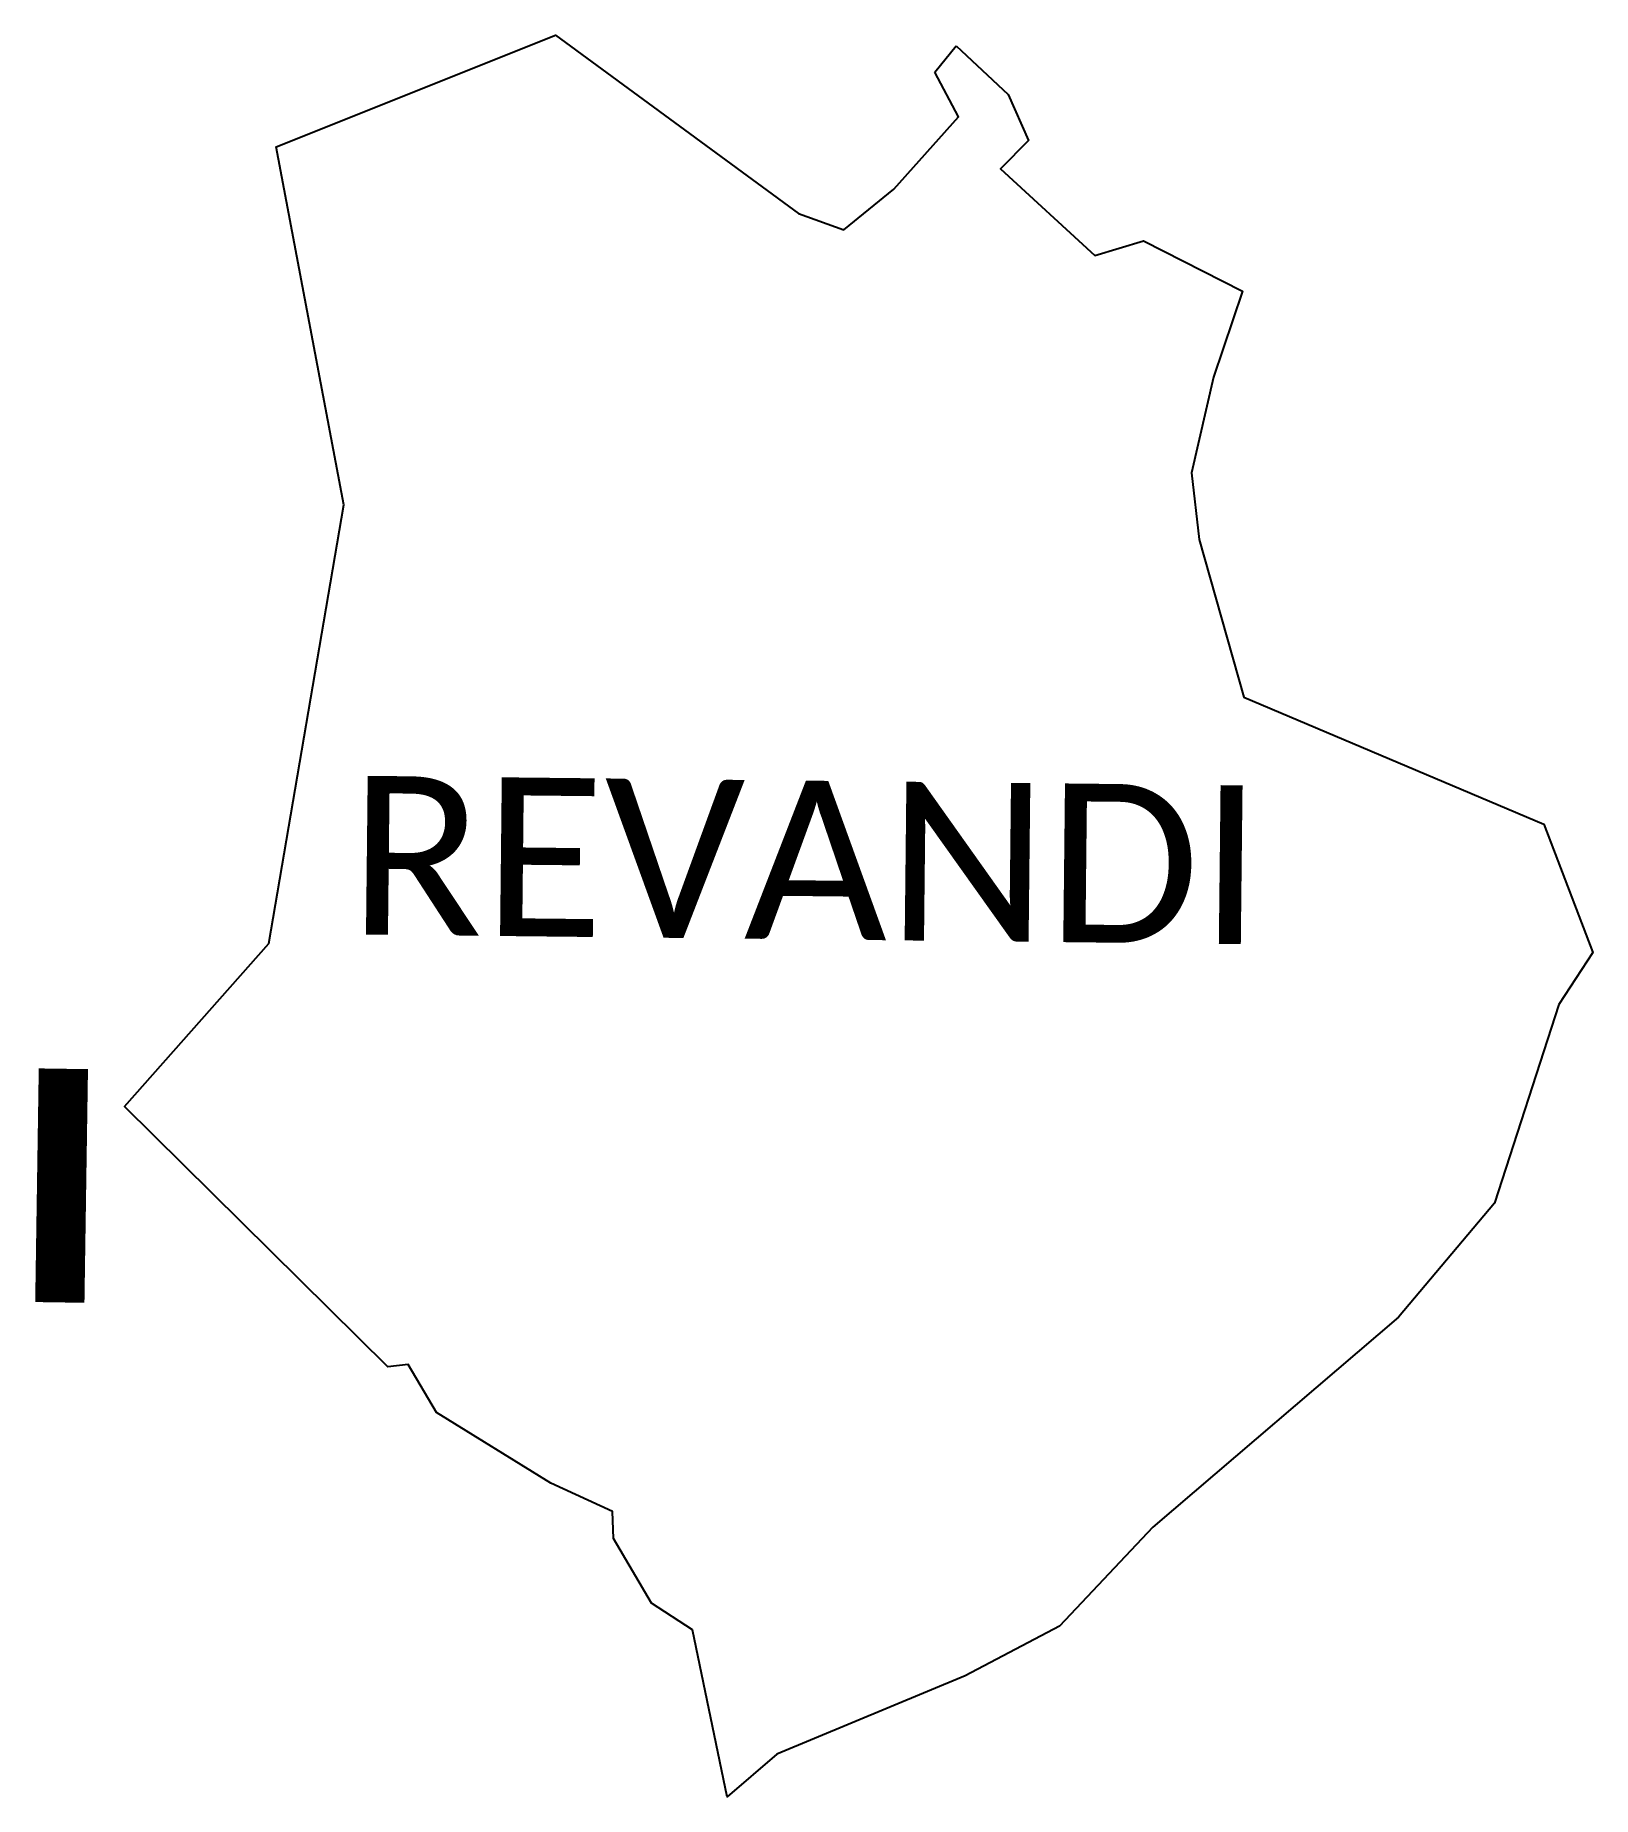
# Model space of a CAD drawing. Header units: metres. Extents: x 335463 to 337044, y 1778698 to 1780486.
import ezdxf

# ---------------------------------------------------------------- set-up
doc = ezdxf.new("R2010")
doc.units = ezdxf.units.M
doc.header["$MEASUREMENT"] = 0
for name, color, linetype in [('UNPROTECTED DUE TO CREEK', 150, 'Continuous'), ('VILLAGE BOUNDRY', 3, 'Continuous'), ('VILLAGE NAME', 250, 'Continuous')]:
    doc.layers.add(name, color=color, linetype=linetype)
doc.styles.get("Standard").update_dxf_attribs({"font": 'arial.ttf'})

msp = doc.modelspace()

# ---------------------------------------------------------------- linework, layer by layer
at = {"layer": 'UNPROTECTED DUE TO CREEK', "const_width": 50, "flags": 128}
msp.add_lwpolyline([(335491.5, 1779436.9), (335487.9, 1779199.7)], dxfattribs=at)
at = {"layer": 'VILLAGE BOUNDRY'}
msp.add_lwpolyline([(336376, 1780448.8), (336397.8, 1780475.5)], dxfattribs=at)
for points in [[(336644.4, 1779974.1, 0), (336689.9, 1779814.1, 0), (336994.1, 1779685.4, 0), (337043.9, 1779555, 0), (337009.5, 1779502.1, 0), (336944.2, 1779300.6, 0), (336846.9, 1779184.6, 0), (336597.4, 1778971.5, 0), (336502.5, 1778871.1, 0), (336406.9, 1778820.5, 0), (336215.6, 1778741.2, 0), (336165.4, 1778697.8, 0), (336130, 1778867.4, 0), (336088.5, 1778894.3, 0), (336049.8, 1778960.1, 0), (336049, 1778987.6, 0), (335986.4, 1779016.1, 0), (335870.3, 1779087.8, 0), (335841.4, 1779136.6, 0), (335820.9, 1779134.2, 0), (335553.7, 1779398.5, 0), (335700, 1779564.2, 0), (335776.1, 1780009.4, 0), (335707.5, 1780372.9, 0), (335991.2, 1780486.2, 0), (336237.7, 1780305.1, 0), (336283.8, 1780288.7, 0), (336334.5, 1780329.9, 0), (336400.1, 1780403.2, 0), (336376, 1780448.8, 0)], [(336397.8, 1780475.5, 0), (336450.4, 1780426, 0), (336471.2, 1780379.2, 0), (336442.6, 1780350.6, 0), (336538.6, 1780262.6, 0), (336587.8, 1780277.5, 0), (336688.3, 1780226.4, 0), (336658.8, 1780138.9, 0), (336636.5, 1780042, 0), (336644.4, 1779974.1, 0)]]:
    msp.add_polyline3d(points, dxfattribs=at)

# ---------------------------------------------------------------- texts
at = {"layer": 'VILLAGE NAME', "insert": (335782.4, 1779734.5), "char_height": 161.109, "attachment_point": 1, "rotation": 359.3742}
msp.add_mtext_dynamic_manual_height_columns('{\\fCalibri|b0|i0|c0|p34;REVANDI}', width=1589.786, gutter_width=805.5, heights=[0], dxfattribs=at)

doc.saveas('drawing.dxf')
